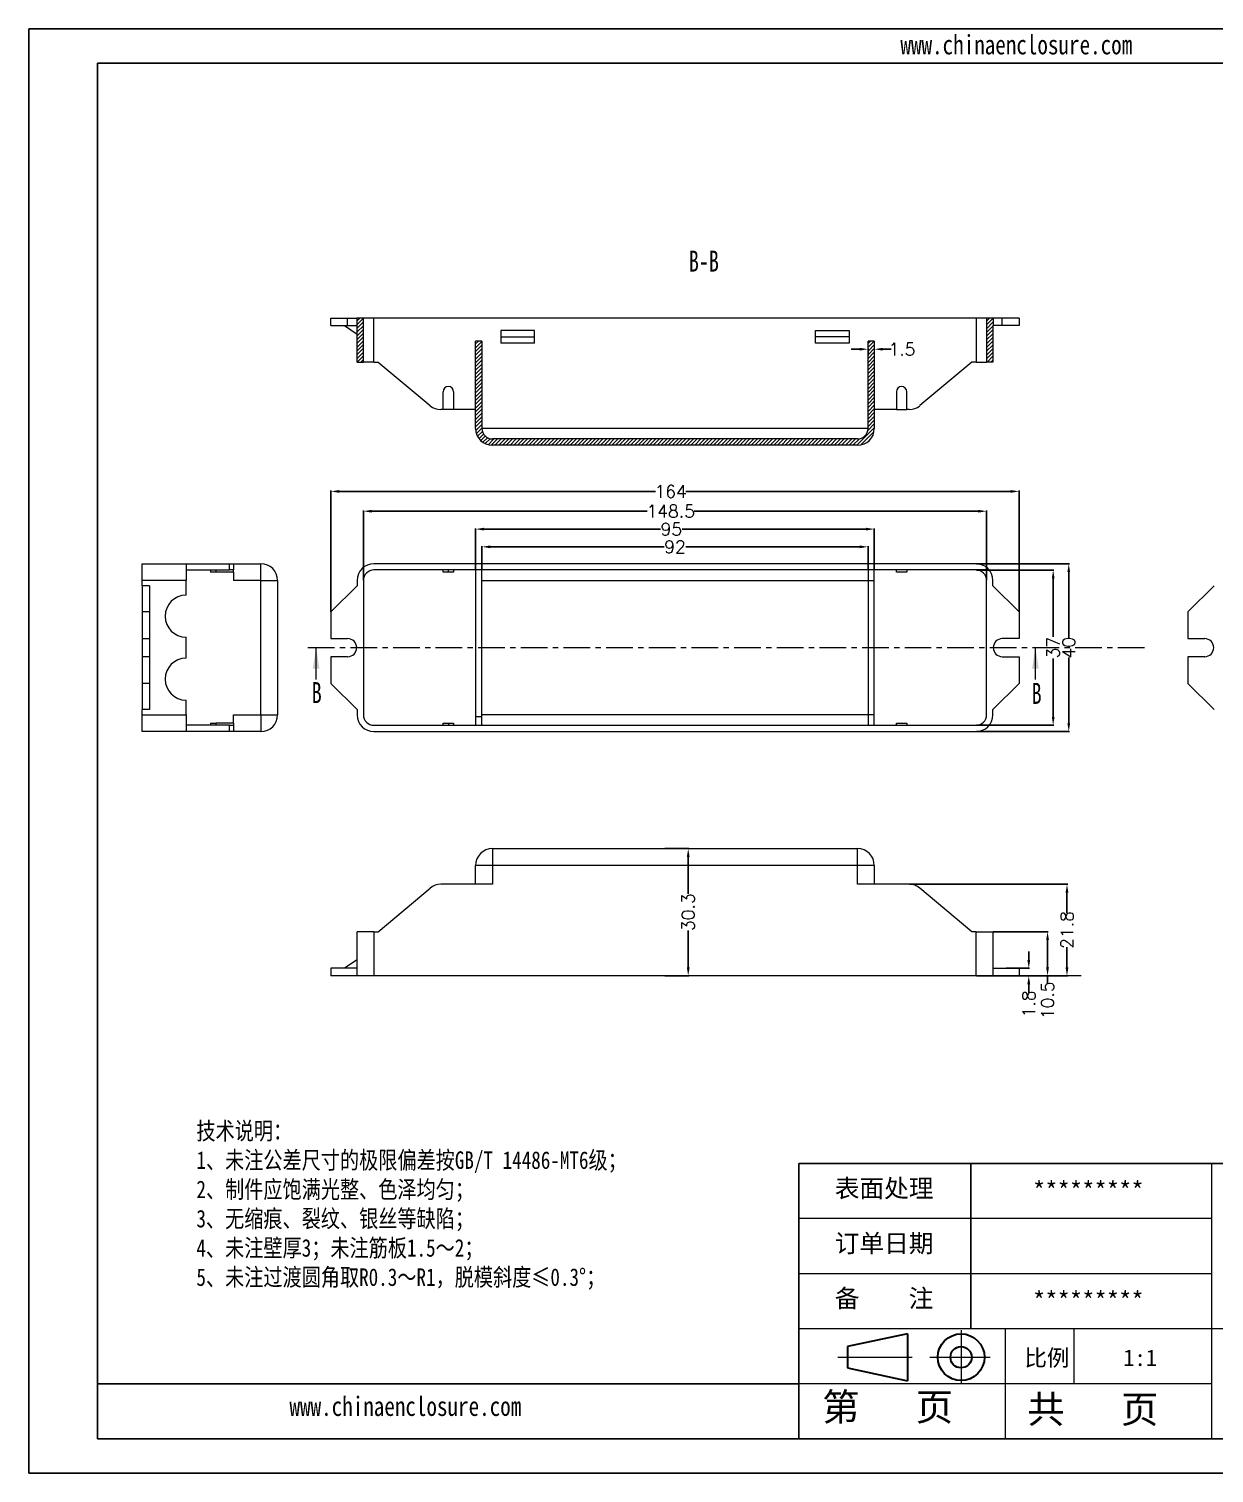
# Model space of a CAD drawing. Header units: inches. Extents: x -1052 to 256, y 228 to 572.
# Drawn here: x -1051.9 to -769.5, y 228.4 to 572.5 of the extents above; entities that cross this region are included whole.
import ezdxf

# ---------------------------------------------------------------- set-up
doc = ezdxf.new("R2010")
doc.units = ezdxf.units.IN
doc.linetypes.add('CENTER', pattern=[10.16, 6.35, -1.27, 1.27, -1.27])
doc.linetypes.add('CENTER2', pattern=[28.575, 19.05, -3.175, 3.175, -3.175])
doc.layers.add('文字', color=81, linetype='Continuous')
for name, color, linetype, lineweight in [('粗实线', 7, 'Continuous', 30), ('细实线', 3, 'Continuous', 9), ('细点划线', 2, 'CENTER2', 9)]:
    doc.layers.add(name, color=color, linetype=linetype, lineweight=lineweight)
doc.styles.add('SLDTEXTSTYLE6', font='TXT', dxfattribs={"width": 0.7})
doc.styles.get("Standard").update_dxf_attribs({"font": 'txt', "bigfont": 'gbcbig.shx'})
doc.styles.add('宋体', font='', dxfattribs={"width": 0.8, "height": 3.5})
doc.styles.get('宋体').set_extended_font_data('SimSun')
doc.dimstyles.new('2.5', dxfattribs={"dimtxt": 3, "dimasz": 2, "dimexe": 0.18, "dimexo": 0.0625, "dimgap": 0.09, "dimtad": 0, "dimdsep": 46, "dimtxsty": 'Standard', "dimcen": 2, "dimclrd": 3, "dimclre": 3, "dimclrt": 256, "dimadec": 0, "dimazin": 2, "dimtfac": 1, "dimtofl": 0, "dimtmove": 0, "dimatfit": 3, "dimfxl": 0, "dimtolj": 1, "dimtzin": 0, "dimarcsym": 0})

# ---------------------------------------------------------------- blocks, each defined once
blk = doc.blocks.new('*D117')
at = {"color": 3, "lineweight": -2, "transparency": 16777216}
for p, q in [((-979.93, 433.61), (-979.93, 462.46)), ((-977.93, 462.28), (-902.56, 462.28)), ((-817.93, 462.28), (-895.38, 462.28)), ((-815.93, 433.61), (-815.93, 462.46))]:
    blk.add_line(p, q, dxfattribs=at)
at = {"color": 3, "transparency": 16777216}
for points in [[(-977.93, 462.61), (-977.93, 461.94), (-979.93, 462.28)], [(-817.93, 462.61), (-817.93, 461.94), (-815.93, 462.28)]]:
    blk.add_solid(points, dxfattribs=at)
at = {"layer": 'Defpoints', "color": 0, "transparency": 16777216}
for p in [(-815.93, 462.28), (-979.93, 433.55), (-815.93, 433.55)]:
    blk.add_point(p, dxfattribs=at)
at = {"transparency": 16777216, "insert": (-898.97, 462.28), "char_height": 3, "attachment_point": 5}
blk.add_mtext('\\A1;164', dxfattribs=at)
blk = doc.blocks.new('*D118')
at = {"color": 3, "lineweight": -2, "transparency": 16777216}
for p, q in [((-972.18, 441.11), (-972.18, 457.74)), ((-823.68, 441.11), (-823.68, 457.74)), ((-970.18, 457.56), (-904.54, 457.56)), ((-825.68, 457.56), (-893.36, 457.56))]:
    blk.add_line(p, q, dxfattribs=at)
at = {"color": 3, "transparency": 16777216}
for points in [[(-970.18, 457.89), (-970.18, 457.22), (-972.18, 457.56)], [(-825.68, 457.89), (-825.68, 457.22), (-823.68, 457.56)]]:
    blk.add_solid(points, dxfattribs=at)
at = {"layer": 'Defpoints', "color": 0, "transparency": 16777216}
for p in [(-823.68, 457.56), (-972.18, 441.05), (-823.68, 441.05)]:
    blk.add_point(p, dxfattribs=at)
at = {"transparency": 16777216, "insert": (-898.95, 457.56), "char_height": 3, "attachment_point": 5}
blk.add_mtext('\\A1;148.5', dxfattribs=at)
blk = doc.blocks.new('*D119')
at = {"color": 3, "lineweight": -2, "transparency": 16777216}
for p, q in [((-945.43, 443.61), (-945.43, 453.47)), ((-943.43, 453.29), (-901.39, 453.29)), ((-852.43, 453.29), (-896.21, 453.29)), ((-850.43, 443.61), (-850.43, 453.47))]:
    blk.add_line(p, q, dxfattribs=at)
at = {"color": 3, "transparency": 16777216}
for points in [[(-943.43, 453.62), (-943.43, 452.96), (-945.43, 453.29)], [(-852.43, 453.62), (-852.43, 452.96), (-850.43, 453.29)]]:
    blk.add_solid(points, dxfattribs=at)
at = {"layer": 'Defpoints', "color": 0, "transparency": 16777216}
for p in [(-850.43, 453.29), (-945.43, 443.55), (-850.43, 443.55)]:
    blk.add_point(p, dxfattribs=at)
at = {"transparency": 16777216, "insert": (-898.8, 453.29), "char_height": 3, "attachment_point": 5}
blk.add_mtext('\\A1;95', dxfattribs=at)
blk = doc.blocks.new('*D120')
at = {"color": 3, "lineweight": -2, "transparency": 16777216}
for p, q in [((-943.93, 443.61), (-943.93, 449.25)), ((-941.93, 449.07), (-900.52, 449.07)), ((-853.93, 449.07), (-895.34, 449.07)), ((-851.93, 443.61), (-851.93, 449.25))]:
    blk.add_line(p, q, dxfattribs=at)
at = {"color": 3, "transparency": 16777216}
for points in [[(-941.93, 449.4), (-941.93, 448.74), (-943.93, 449.07)], [(-853.93, 449.4), (-853.93, 448.74), (-851.93, 449.07)]]:
    blk.add_solid(points, dxfattribs=at)
at = {"layer": 'Defpoints', "color": 0, "transparency": 16777216}
for p in [(-851.93, 449.07), (-943.93, 443.55), (-851.93, 443.55)]:
    blk.add_point(p, dxfattribs=at)
at = {"transparency": 16777216, "insert": (-897.93, 449.07), "char_height": 3, "attachment_point": 5}
blk.add_mtext('\\A1;92', dxfattribs=at)
blk = doc.blocks.new('*D121')
at = {"color": 3, "lineweight": -2, "transparency": 16777216}
for p, q in [((-826.12, 445.05), (-803.92, 445.05)), ((-804.1, 443.05), (-804.1, 427.39)), ((-804.1, 407.05), (-804.1, 422.71)), ((-826.12, 405.05), (-803.92, 405.05))]:
    blk.add_line(p, q, dxfattribs=at)
at = {"color": 3, "transparency": 16777216}
for points in [[(-804.43, 443.05), (-803.77, 443.05), (-804.1, 445.05)], [(-804.43, 407.05), (-803.77, 407.05), (-804.1, 405.05)]]:
    blk.add_solid(points, dxfattribs=at)
at = {"layer": 'Defpoints', "color": 0, "transparency": 16777216}
for p in [(-826.18, 445.05), (-804.1, 445.05), (-826.18, 405.05)]:
    blk.add_point(p, dxfattribs=at)
at = {"transparency": 16777216, "insert": (-804.1, 425.05), "char_height": 3, "attachment_point": 5, "rotation": 90}
blk.add_mtext('\\A1;40', dxfattribs=at)
blk = doc.blocks.new('*D122')
at = {"color": 3, "lineweight": -2, "transparency": 16777216}
for p, q in [((-826.12, 443.55), (-807.63, 443.55)), ((-807.81, 441.55), (-807.81, 427.64)), ((-807.81, 408.55), (-807.81, 422.46)), ((-826.12, 406.55), (-807.63, 406.55))]:
    blk.add_line(p, q, dxfattribs=at)
at = {"color": 3, "transparency": 16777216}
for points in [[(-808.14, 441.55), (-807.48, 441.55), (-807.81, 443.55)], [(-808.14, 408.55), (-807.48, 408.55), (-807.81, 406.55)]]:
    blk.add_solid(points, dxfattribs=at)
at = {"layer": 'Defpoints', "color": 0, "transparency": 16777216}
for p in [(-826.18, 443.55), (-807.81, 443.55), (-826.18, 406.55)]:
    blk.add_point(p, dxfattribs=at)
at = {"transparency": 16777216, "insert": (-807.81, 425.05), "char_height": 3, "attachment_point": 5, "rotation": 90}
blk.add_mtext('\\A1;37', dxfattribs=at)
blk = doc.blocks.new('*D123')
at = {"color": 3, "lineweight": -2, "transparency": 16777216}
for p, q in [((-813.63, 350.68), (-813.63, 352.68)), ((-818.99, 348.68), (-813.45, 348.68)), ((-818.99, 346.88), (-813.45, 346.88)), ((-813.63, 344.88), (-813.63, 342.76))]:
    blk.add_line(p, q, dxfattribs=at)
at = {"color": 3, "transparency": 16777216}
for points in [[(-813.96, 350.68), (-813.29, 350.68), (-813.63, 348.68)], [(-813.96, 344.88), (-813.29, 344.88), (-813.63, 346.88)]]:
    blk.add_solid(points, dxfattribs=at)
at = {"layer": 'Defpoints', "color": 0, "transparency": 16777216}
for p in [(-819.06, 348.68), (-813.63, 348.68), (-819.06, 346.88)]:
    blk.add_point(p, dxfattribs=at)
at = {"transparency": 16777216, "insert": (-813.63, 340.17), "char_height": 3, "attachment_point": 5, "rotation": 90}
blk.add_mtext('\\A1;1.8', dxfattribs=at)
blk = doc.blocks.new('*D124')
at = {"color": 3, "lineweight": -2, "transparency": 16777216}
for p, q in [((-822.12, 357.38), (-808.97, 357.38)), ((-809.15, 355.38), (-809.15, 348.88)), ((-821.32, 346.88), (-808.97, 346.88)), ((-809.15, 346.88), (-809.15, 344.88))]:
    blk.add_line(p, q, dxfattribs=at)
at = {"color": 3, "transparency": 16777216}
for points in [[(-809.49, 355.38), (-808.82, 355.38), (-809.15, 357.38)], [(-809.49, 348.88), (-808.82, 348.88), (-809.15, 346.88)]]:
    blk.add_solid(points, dxfattribs=at)
at = {"layer": 'Defpoints', "color": 0, "transparency": 16777216}
for p in [(-822.18, 357.38), (-809.15, 357.38), (-821.38, 346.88)]:
    blk.add_point(p, dxfattribs=at)
at = {"transparency": 16777216, "insert": (-809.15, 341.04), "char_height": 3, "attachment_point": 5, "rotation": 90}
blk.add_mtext('\\A1;10.5', dxfattribs=at)
blk = doc.blocks.new('*D125')
at = {"color": 3, "lineweight": -2, "transparency": 16777216}
for p, q in [((-842.07, 368.68), (-804.34, 368.68)), ((-804.52, 366.68), (-804.52, 361.87)), ((-804.52, 348.88), (-804.52, 353.69)), ((-826.12, 346.88), (-804.34, 346.88))]:
    blk.add_line(p, q, dxfattribs=at)
at = {"color": 3, "transparency": 16777216}
for points in [[(-804.86, 366.68), (-804.19, 366.68), (-804.52, 368.68)], [(-804.86, 348.88), (-804.19, 348.88), (-804.52, 346.88)]]:
    blk.add_solid(points, dxfattribs=at)
at = {"layer": 'Defpoints', "color": 0, "transparency": 16777216}
for p in [(-842.14, 368.68), (-804.52, 368.68), (-826.18, 346.88)]:
    blk.add_point(p, dxfattribs=at)
at = {"transparency": 16777216, "insert": (-804.52, 357.78), "char_height": 3, "attachment_point": 5, "rotation": 90}
blk.add_mtext('\\A1;21.8', dxfattribs=at)
blk = doc.blocks.new('*D126')
at = {"color": 3, "lineweight": -2, "transparency": 16777216}
for p, q in [((-900.35, 377.18), (-894.6, 377.18)), ((-894.78, 375.18), (-894.78, 366.37)), ((-894.78, 348.88), (-894.78, 357.69)), ((-900.35, 346.88), (-894.6, 346.88))]:
    blk.add_line(p, q, dxfattribs=at)
at = {"color": 3, "transparency": 16777216}
for points in [[(-895.11, 375.18), (-894.44, 375.18), (-894.78, 377.18)], [(-895.11, 348.88), (-894.44, 348.88), (-894.78, 346.88)]]:
    blk.add_solid(points, dxfattribs=at)
at = {"layer": 'Defpoints', "color": 0, "transparency": 16777216}
for p in [(-900.41, 377.18), (-894.78, 377.18), (-900.41, 346.88)]:
    blk.add_point(p, dxfattribs=at)
at = {"transparency": 16777216, "insert": (-894.78, 362.03), "char_height": 3, "attachment_point": 5, "rotation": 90}
blk.add_mtext('\\A1;30.3', dxfattribs=at)
blk = doc.blocks.new('*D127')
at = {"color": 3, "lineweight": -2, "transparency": 16777216}
for p, q in [((-853.93, 496.15), (-855.93, 496.15)), ((-851.93, 494.62), (-851.93, 496.33)), ((-850.43, 496.14), (-850.43, 496.33)), ((-848.43, 496.15), (-846.43, 496.15))]:
    blk.add_line(p, q, dxfattribs=at)
at = {"color": 3, "transparency": 16777216}
for points in [[(-853.93, 496.48), (-853.93, 495.81), (-851.93, 496.15)], [(-848.43, 496.48), (-848.43, 495.81), (-850.43, 496.15)]]:
    blk.add_solid(points, dxfattribs=at)
at = {"layer": 'Defpoints', "color": 0, "transparency": 16777216}
for p in [(-850.43, 496.15), (-850.43, 496.08), (-851.93, 494.56)]:
    blk.add_point(p, dxfattribs=at)
at = {"transparency": 16777216, "insert": (-843.84, 496.15), "char_height": 3, "attachment_point": 5}
blk.add_mtext('\\A1;1.5', dxfattribs=at)

msp = doc.modelspace()

# ---------------------------------------------------------------- hatches: boundary and pattern name
at = {"linetype": 'Continuous', "lineweight": 0}
h = msp.add_hatch(dxfattribs=at)
h.set_pattern_fill('ANSI31', color=4, scale=0.2, style=0)
h.set_pattern_definition([(45, (-940.0305, -574.25734), (-0.4490128, 0.4490128), [])])
h.paths.add_polyline_path([(-973.682, 501.767), (-973.682, 493.067), (-972.182, 493.067), (-972.182, 503.567), (-973.782, 503.567), (-973.782, 501.767)], flags=0)
h = msp.add_hatch(dxfattribs=at)
h.set_pattern_fill('ANSI31', color=4, scale=0.2, style=0)
h.set_pattern_definition([(45, (-965.0305, -574.25734), (-0.4490128, 0.4490128), [])])
h.paths.add_polyline_path([(-823.682, 493.067), (-822.182, 493.067), (-822.182, 501.767), (-822.082, 501.767), (-822.082, 503.567), (-823.682, 503.567)], flags=0)
h = msp.add_hatch(dxfattribs=at)
h.set_pattern_fill('ANSI31', color=4, scale=0.2, style=0)
h.set_pattern_definition([(45, (-1715.876, -315.2474), (-0.4490128, 0.4490128), [])])
h.paths.add_polyline_path([(-850.432, 477.267), (-850.432, 498.067), (-851.932, 498.067), (-851.932, 477.267, -0.4142136), (-854.432, 474.767), (-941.432, 474.767, -0.4142136), (-943.932, 477.267), (-943.932, 498.067), (-945.432, 498.067), (-945.432, 477.267, 0.4142136), (-941.432, 473.267), (-854.432, 473.267, 0.4142136)])

# ---------------------------------------------------------------- linework, layer by layer
for p, q in [((-1051.891, 572.458), (-565.306, 572.458)), ((-1051.891, 572.458), (-1051.891, 228.408)), ((-1035.508, 564.266), (-573.498, 564.266)), ((-1035.508, 564.266), (-1035.508, 236.6)), ((-770.098, 302.133), (-868.398, 302.133)), ((-868.398, 236.6), (-868.398, 302.133)), ((-827.44, 262.813), (-827.44, 302.133)), ((-770.098, 302.133), (-573.498, 302.133)), ((-868.398, 249.706), (-1035.508, 249.706)), ((-1035.508, 236.6), (-573.498, 236.6)), ((-1051.891, 228.408), (-565.306, 228.408))]:
    msp.add_line(p, q)
at = {"color": 7, "linetype": 'Continuous', "lineweight": 15}
for p, q in [((-979.932, 501.767), (-979.932, 503.567)), ((-979.932, 503.567), (-975.932, 503.567)), ((-975.932, 501.767), (-975.932, 503.567)), ((-975.932, 503.567), (-973.782, 503.567)), ((-973.782, 503.567), (-973.782, 501.767)), ((-972.182, 503.567), (-973.782, 503.567)), ((-972.182, 493.067), (-972.182, 503.567)), ((-969.682, 503.567), (-972.182, 503.567)), ((-969.682, 493.067), (-969.682, 503.567)), ((-815.932, 503.567), (-969.682, 503.567)), ((-826.182, 503.567), (-826.182, 493.067)), ((-823.682, 503.567), (-826.182, 503.567)), ((-822.082, 503.567), (-823.682, 503.567)), ((-823.682, 503.567), (-823.682, 493.067)), ((-822.082, 503.567), (-822.082, 501.767)), ((-819.932, 503.567), (-822.082, 503.567)), ((-819.932, 501.767), (-819.932, 503.567)), ((-815.932, 503.567), (-819.932, 503.567)), ((-815.932, 503.567), (-815.932, 501.767)), ((-979.932, 501.767), (-975.932, 501.767)), ((-976.682, 501.767), (-973.682, 499.767)), ((-975.932, 501.767), (-973.782, 501.767)), ((-973.682, 501.767), (-973.782, 501.767)), ((-973.682, 493.067), (-973.682, 501.767)), ((-931.432, 500.567), (-939.432, 500.567)), ((-939.432, 500.567), (-939.432, 497.567)), ((-939.432, 499.067), (-931.432, 499.067)), ((-931.432, 497.567), (-931.432, 500.567)), ((-864.432, 500.567), (-856.432, 500.567)), ((-864.432, 497.567), (-864.432, 500.567)), ((-856.432, 499.067), (-864.432, 499.067)), ((-856.432, 500.567), (-856.432, 497.567)), ((-822.082, 501.767), (-822.182, 501.767)), ((-822.182, 501.767), (-822.182, 493.067)), ((-819.932, 501.767), (-822.082, 501.767)), ((-815.932, 501.767), (-819.932, 501.767)), ((-945.432, 477.267), (-945.432, 498.067)), ((-943.932, 498.067), (-945.432, 498.067)), ((-943.932, 498.067), (-943.932, 477.267)), ((-931.432, 497.567), (-939.432, 497.567)), ((-856.432, 497.567), (-864.432, 497.567)), ((-850.432, 498.067), (-851.932, 498.067)), ((-851.932, 477.267), (-851.932, 498.067)), ((-850.432, 498.067), (-850.432, 477.267)), ((-973.682, 493.067), (-972.182, 493.067)), ((-969.682, 493.067), (-972.182, 493.067)), ((-969.682, 493.067), (-968.682, 493.067)), ((-968.682, 493.067), (-956.297, 482.7)), ((-827.182, 493.067), (-839.568, 482.7)), ((-826.182, 493.067), (-827.182, 493.067)), ((-826.182, 493.067), (-823.682, 493.067)), ((-822.182, 493.067), (-823.682, 493.067)), ((-953.182, 481.767), (-953.182, 486.017)), ((-950.682, 486.017), (-950.682, 481.767)), ((-845.182, 486.017), (-845.182, 481.767)), ((-842.682, 481.767), (-842.682, 486.017)), ((-953.182, 481.767), (-953.729, 481.767)), ((-950.682, 481.767), (-953.182, 481.767)), ((-945.432, 481.767), (-950.682, 481.767)), ((-845.182, 481.767), (-850.432, 481.767)), ((-845.182, 481.767), (-842.682, 481.767)), ((-842.135, 481.767), (-842.682, 481.767)), ((-851.932, 477.267), (-943.932, 477.267)), ((-854.432, 474.767), (-941.432, 474.767)), ((-854.432, 473.267), (-941.432, 473.267)), ((-1024.926, 445.052), (-1014.426, 445.052)), ((-1024.926, 441.052), (-1024.926, 445.052)), ((-1014.426, 445.052), (-1014.426, 441.052)), ((-1014.426, 445.052), (-1004.059, 445.052)), ((-1004.059, 443.552), (-1004.059, 445.052)), ((-1004.059, 445.052), (-1003.126, 445.052)), ((-1003.126, 445.052), (-1003.126, 443.552)), ((-1003.126, 445.052), (-996.626, 445.052)), ((-996.626, 441.052), (-996.626, 445.052)), ((-826.182, 445.052), (-969.682, 445.052)), ((-1014.426, 441.052), (-1024.926, 441.052)), ((-1024.926, 439.802), (-1024.926, 441.052)), ((-1014.426, 443.552), (-1004.059, 443.552)), ((-1014.426, 437.552), (-1014.426, 441.052)), ((-1008.626, 443.552), (-1008.626, 443.052)), ((-1007.376, 443.052), (-1008.626, 443.052)), ((-1007.376, 443.552), (-1007.376, 443.052)), ((-1003.126, 443.052), (-1007.376, 443.052)), ((-1003.126, 443.552), (-1004.059, 443.552)), ((-1003.126, 443.052), (-1003.126, 443.552)), ((-1003.126, 443.052), (-1003.126, 441.052)), ((-996.626, 441.052), (-1003.126, 441.052)), ((-996.626, 441.052), (-992.626, 441.052)), ((-996.626, 409.052), (-996.626, 441.052)), ((-992.626, 441.052), (-992.626, 409.052)), ((-973.682, 441.052), (-973.682, 439.802)), ((-972.182, 441.052), (-972.182, 409.052)), ((-823.06, 443.552), (-969.682, 443.552)), ((-953.182, 443.052), (-953.182, 443.552)), ((-951.932, 443.052), (-953.182, 443.052)), ((-951.932, 443.052), (-951.932, 443.552)), ((-950.682, 443.052), (-951.932, 443.052)), ((-950.682, 443.552), (-950.682, 443.052)), ((-945.432, 443.552), (-945.432, 408.552)), ((-943.932, 408.552), (-943.932, 443.552)), ((-943.932, 441.052), (-850.432, 441.052)), ((-851.932, 443.552), (-851.932, 406.552)), ((-850.432, 406.552), (-850.432, 443.552)), ((-845.182, 443.052), (-845.182, 443.552)), ((-842.682, 443.052), (-845.182, 443.052)), ((-842.682, 443.552), (-842.682, 443.052)), ((-823.682, 409.052), (-823.682, 441.052)), ((-822.182, 439.802), (-822.182, 441.052)), ((-1023.126, 439.802), (-1024.926, 439.802)), ((-1024.926, 439.802), (-1024.926, 433.552)), ((-1023.126, 439.802), (-1023.126, 433.552)), ((-973.682, 439.802), (-979.932, 433.552)), ((-822.182, 439.802), (-815.932, 433.552)), ((-769.461, 439.802), (-775.711, 433.552)), ((-1023.126, 433.552), (-1024.926, 433.552)), ((-1024.926, 433.552), (-1024.926, 427.202)), ((-1023.126, 433.552), (-1023.126, 427.202)), ((-979.932, 433.552), (-979.932, 427.202)), ((-815.932, 433.552), (-815.932, 427.202)), ((-775.711, 433.552), (-775.711, 427.202)), ((-1024.926, 427.202), (-1023.126, 427.202)), ((-1024.926, 427.202), (-1024.926, 422.902)), ((-1023.126, 427.202), (-1023.126, 422.902)), ((-1014.426, 422.552), (-1014.426, 427.552)), ((-979.932, 427.202), (-975.932, 427.202)), ((-815.932, 427.202), (-819.932, 427.202)), ((-775.711, 427.202), (-771.711, 427.202)), ((-1024.926, 422.902), (-1024.926, 416.552)), ((-1023.126, 422.902), (-1024.926, 422.902)), ((-1023.126, 422.902), (-1023.126, 416.552)), ((-979.932, 422.902), (-979.932, 416.552)), ((-975.932, 422.902), (-979.932, 422.902)), ((-819.932, 422.902), (-815.932, 422.902)), ((-815.932, 422.902), (-815.932, 416.552)), ((-775.711, 422.902), (-775.711, 416.552)), ((-771.711, 422.902), (-775.711, 422.902)), ((-1023.126, 416.552), (-1024.926, 416.552)), ((-1024.926, 416.552), (-1024.926, 410.302)), ((-1023.126, 416.552), (-1023.126, 410.302)), ((-979.932, 416.552), (-973.682, 410.302)), ((-815.932, 416.552), (-822.182, 410.302)), ((-775.711, 416.552), (-769.461, 410.302)), ((-1023.126, 410.302), (-1024.926, 410.302)), ((-1024.926, 409.052), (-1024.926, 410.302)), ((-1014.426, 409.052), (-1014.426, 412.552)), ((-973.682, 410.302), (-973.682, 409.052)), ((-822.182, 409.052), (-822.182, 410.302)), ((-1024.926, 409.052), (-1014.426, 409.052)), ((-1024.926, 405.052), (-1024.926, 409.052)), ((-1014.426, 409.052), (-1014.426, 405.052)), ((-1004.059, 406.552), (-1014.426, 406.552)), ((-1008.626, 407.052), (-1008.626, 406.552)), ((-1008.626, 407.052), (-1007.376, 407.052)), ((-1007.376, 407.052), (-1007.376, 406.552)), ((-1003.126, 407.052), (-1007.376, 407.052)), ((-1004.059, 405.052), (-1004.059, 406.552)), ((-1004.059, 406.552), (-1003.126, 406.552)), ((-1003.126, 409.052), (-996.626, 409.052)), ((-1003.126, 407.052), (-1003.126, 409.052)), ((-1003.126, 407.052), (-1003.126, 406.552)), ((-1003.126, 406.552), (-1003.126, 405.052)), ((-996.626, 409.052), (-992.626, 409.052)), ((-996.626, 409.052), (-996.626, 405.052)), ((-969.682, 406.552), (-823.06, 406.552)), ((-953.182, 406.552), (-953.182, 407.052)), ((-953.182, 407.052), (-951.932, 407.052)), ((-951.932, 407.052), (-951.932, 406.552)), ((-951.932, 407.052), (-950.682, 407.052)), ((-950.682, 407.052), (-950.682, 406.552)), ((-943.932, 408.552), (-945.432, 408.552)), ((-945.432, 408.552), (-945.432, 406.552)), ((-850.432, 409.052), (-943.932, 409.052)), ((-943.932, 406.552), (-943.932, 408.552)), ((-845.182, 406.552), (-845.182, 407.052)), ((-845.182, 407.052), (-842.682, 407.052)), ((-842.682, 407.052), (-842.682, 406.552)), ((-1014.426, 405.052), (-1024.926, 405.052)), ((-1004.059, 405.052), (-1014.426, 405.052)), ((-1003.126, 405.052), (-1004.059, 405.052)), ((-996.626, 405.052), (-1003.126, 405.052)), ((-969.682, 405.052), (-826.182, 405.052)), ((-941.432, 377.18), (-941.432, 373.18)), ((-941.432, 377.18), (-854.432, 377.18)), ((-941.432, 375.18), (-941.432, 368.68)), ((-854.432, 373.18), (-854.432, 377.18)), ((-854.432, 368.68), (-854.432, 375.18)), ((-941.432, 373.18), (-945.432, 373.18)), ((-945.432, 368.68), (-945.432, 373.18)), ((-850.432, 373.18), (-941.432, 373.18)), ((-850.432, 373.18), (-854.432, 373.18)), ((-850.432, 373.18), (-850.432, 368.68)), ((-941.432, 368.68), (-953.729, 368.68)), ((-842.135, 368.68), (-854.432, 368.68)), ((-968.682, 357.38), (-956.297, 367.747)), ((-827.182, 357.38), (-839.568, 367.747)), ((-973.682, 346.88), (-973.682, 357.38)), ((-969.682, 357.38), (-973.682, 357.38)), ((-969.682, 357.38), (-969.682, 346.88)), ((-969.682, 357.38), (-968.682, 357.38)), ((-826.182, 357.38), (-827.182, 357.38)), ((-826.182, 346.88), (-826.182, 357.38)), ((-826.182, 357.38), (-822.182, 357.38)), ((-822.182, 357.38), (-822.182, 346.88)), ((-979.932, 348.68), (-979.932, 346.88)), ((-973.682, 348.68), (-979.932, 348.68)), ((-973.682, 350.68), (-976.682, 348.68)), ((-822.182, 348.68), (-815.932, 348.68)), ((-815.932, 348.68), (-815.932, 346.88)), ((-973.682, 346.88), (-979.932, 346.88)), ((-969.682, 346.88), (-973.682, 346.88)), ((-801.182, 346.88), (-969.682, 346.88)), ((-822.182, 346.88), (-826.182, 346.88)), ((-822.182, 346.88), (-815.932, 346.88))]:
    msp.add_line(p, q, dxfattribs=at)
at = {"color": 1, "linetype": 'CENTER', "lineweight": 0}
msp.add_line((-985.439, 425.052), (-785.046, 425.052), dxfattribs=at)
at = {"color": 7, "linetype": 'Continuous', "lineweight": 0}
for p, q in [((-983.439, 417.452), (-983.439, 425.052)), ((-812.046, 417.452), (-812.046, 425.052))]:
    msp.add_line(p, q, dxfattribs=at)
at = {"color": 7, "linetype": 'Continuous', "lineweight": 15}
for centre, radius, start, end in [((-951.932, 486.017), 1.25, 90, 180), ((-951.932, 486.017), 1.25, 0, 90), ((-843.932, 486.017), 1.25, 0, 180), ((-953.729, 485.767), 4, 230.06942, 270), ((-842.135, 485.767), 4, 270, 309.93058), ((-941.432, 477.267), 4, 180, 270), ((-941.432, 477.267), 2.5, 180, 270), ((-854.432, 477.267), 4, 270, 0), ((-854.432, 477.267), 2.5, 270, 0), ((-996.626, 441.052), 4, 0, 90), ((-969.682, 441.052), 4, 90, 180), ((-826.182, 441.052), 4, 0, 90), ((-969.682, 441.052), 2.5, 90, 180), ((-826.182, 441.052), 2.5, 0, 90), ((-1014.426, 432.552), 5, 90, 270), ((-975.932, 425.052), 2.15, 270, 90), ((-819.932, 425.052), 2.15, 90, 270), ((-771.711, 425.052), 2.15, 270, 90), ((-1014.426, 417.552), 5, 90, 270), ((-996.626, 409.052), 4, 270, 0), ((-969.682, 409.052), 4, 180, 270), ((-969.682, 409.052), 2.5, 180, 270), ((-826.182, 409.052), 2.5, 270, 0), ((-826.182, 409.052), 4, 270, 0), ((-941.432, 373.18), 4, 90, 180), ((-854.432, 373.18), 4, 0, 90), ((-953.729, 364.68), 4, 90, 129.93058), ((-842.135, 364.68), 4, 50.06942, 90)]:
    msp.add_arc(centre, radius, start, end, dxfattribs=at)
at = {"color": 7, "linetype": 'Continuous', "lineweight": 0}
for points in [[(-983.439, 425.052), (-984.239, 420.052), (-982.639, 420.052)], [(-812.046, 425.052), (-812.846, 420.052), (-811.246, 420.052)]]:
    msp.add_solid(points, dxfattribs=at)
at = {"layer": '粗实线', "color": 7}
for p, q in [((-842.494, 261.587), (-856.815, 258.552)), ((-842.494, 261.587), (-842.494, 250.363)), ((-856.815, 258.552), (-856.815, 253.487)), ((-856.815, 253.487), (-842.494, 250.363))]:
    msp.add_line(p, q, dxfattribs=at)
for radius in [5.568, 2.532]:
    msp.add_circle((-829.749, 256.019), radius, dxfattribs=at)
at = {"layer": '细实线', "color": 7}
for p, q in [((-770.098, 302.133), (-770.098, 236.6)), ((-770.098, 289.026), (-868.398, 289.026)), ((-770.098, 275.92), (-868.398, 275.92)), ((-573.498, 262.813), (-868.398, 262.813)), ((-819.248, 262.813), (-819.248, 236.6)), ((-802.865, 262.813), (-802.865, 249.706)), ((-770.098, 249.706), (-868.398, 249.706))]:
    msp.add_line(p, q, dxfattribs=at)
at = {"layer": '细点划线', "color": 7}
for p, q in [((-829.749, 262.428), (-829.749, 249.706)), ((-859.099, 256.019), (-841.397, 256.019)), ((-837.195, 256.019), (-822.805, 256.019))]:
    msp.add_line(p, q, dxfattribs=at)

# ---------------------------------------------------------------- texts
at = {"color": 7, "linetype": 'Continuous', "char_height": 5, "attachment_point": 1, "style": 'SLDTEXTSTYLE6'}
for s, insert in [('B-B', (-894.62, 519.636)), ('B', (-984.49, 416.847)), ('B', (-812.946, 416.654))]:
    msp.add_mtext(s, dxfattribs=dict(at, insert=insert))
at = {"char_height": 4.31035, "width": 2449.78831, "attachment_point": 1}
for s, insert in [('{\\fSimHei|b0|i0|c134|p49;表面处理}', (-859.85, 298.414)), ('{\\fSimHei|b0|i0|c134|p49;*********}', (-812.64, 297.859)), ('{\\fSimHei|b0|i0|c134|p49;订单日期}', (-859.85, 285.307)), ('{\\fSimHei|b0|i0|c134|p49;备    注}', (-859.85, 272.2)), ('{\\fSimHei|b0|i0|c134|p49;*********}', (-812.64, 271.646))]:
    msp.add_mtext(s, dxfattribs=dict(at, insert=insert))
at = {"layer": '文字', "color": 0, "attachment_point": 1, "style": '宋体'}
for s, insert, char_height, width in [('www.chinaenclosure.com', (-844.211, 571), 4.61355, 81.0556), ('{\\H1.111x;技术说明：\\P1、未注公差尺寸的极限偏差按GB/T 14486-MT6级；\\P2、制件应饱满光整、色泽均匀；\\P3、无缩痕、裂纹、银丝等缺陷；\\P4、未注壁厚3；未注筋板1.5～2；\\P5、未注过渡圆角取R0.3～R1，脱模斜度≤0.3%%D；}', (-1011.971, 312.034), 3.76305, 178.61731), ('www.chinaenclosure.com', (-989.793, 246.645), 4.61355, 81.0556)]:
    msp.add_mtext(s, dxfattribs=dict(at, insert=insert, char_height=char_height, width=width))
at = {"layer": '细实线', "color": 7, "attachment_point": 1}
for s, insert, char_height, width in [('{\\fSimSun|b0|i0|c134|p54;比例}', (-814.661, 257.849), 3.932, 17.26026), ('{\\fSimSun|b0|i0|c134|p54;1:1}', (-791.11, 257.849), 3.932, 17.26026), ('{\\fSimSun|b0|i0|c134|p54;第   页}', (-862.884, 247.454), 6.55333, 49.15), ('{\\fSimSun|b0|i0|c134|p54; 共   页}', (-818.446, 246.897), 6.55333, 49.15)]:
    msp.add_mtext(s, dxfattribs=dict(at, insert=insert, char_height=char_height, width=width))

# ---------------------------------------------------------------- dimensions: what is measured, and where the dimension line sits
for base, p1, p2, picture, middle in [((-850.432, 496.147), (-851.932, 494.556), (-850.432, 496.076), '*D127', (-843.842, 496.147)), ((-851.932, 449.07), (-943.932, 443.552), (-851.932, 443.552), '*D120', (-897.932, 449.07))]:
    dim = msp.add_linear_dim(base=base, p1=p1, p2=p2, dimstyle='2.5')
    dim.commit()
    dim.dimension.update_dxf_attribs({"geometry": picture, "text_midpoint": middle})
for base, p1, p2, picture, middle in [((-815.932, 462.277), (-979.932, 433.552), (-815.932, 433.552), '*D117', (-898.967, 462.277)), ((-823.682, 457.556), (-972.182, 441.052), (-823.682, 441.052), '*D118', (-898.953, 457.556)), ((-850.432, 453.289), (-945.432, 443.552), (-850.432, 443.552), '*D119', (-898.804, 453.289))]:
    dim = msp.add_linear_dim(base=base, p1=p1, p2=p2, dimstyle='2.5')
    dim.commit()
    dim.dimension.update_dxf_attribs({"geometry": picture, "text_midpoint": middle, "dimtype": 160})
for base, p1, p2, picture, middle in [((-804.099, 445.052), (-826.182, 405.052), (-826.182, 445.052), '*D121', (-804.099, 425.052)), ((-807.81, 443.552), (-826.182, 406.552), (-826.182, 443.552), '*D122', (-807.81, 425.052)), ((-894.777, 377.18), (-900.412, 346.88), (-900.412, 377.18), '*D126', (-894.777, 362.03)), ((-804.522, 368.68), (-826.182, 346.88), (-842.135, 368.68), '*D125', (-804.522, 357.78))]:
    dim = msp.add_linear_dim(base=base, p1=p1, p2=p2, angle=90, dimstyle='2.5')
    dim.commit()
    dim.dimension.update_dxf_attribs({"geometry": picture, "text_midpoint": middle})
for base, p1, p2, picture, middle in [((-809.154, 357.38), (-821.382, 346.88), (-822.182, 357.38), '*D124', (-809.154, 341.04)), ((-813.626, 348.68), (-819.057, 346.88), (-819.057, 348.68), '*D123', (-813.626, 340.168))]:
    dim = msp.add_linear_dim(base=base, p1=p1, p2=p2, angle=90, dimstyle='2.5')
    dim.commit()
    dim.dimension.update_dxf_attribs({"geometry": picture, "text_midpoint": middle, "dimtype": 160})

doc.saveas('drawing.dxf')
